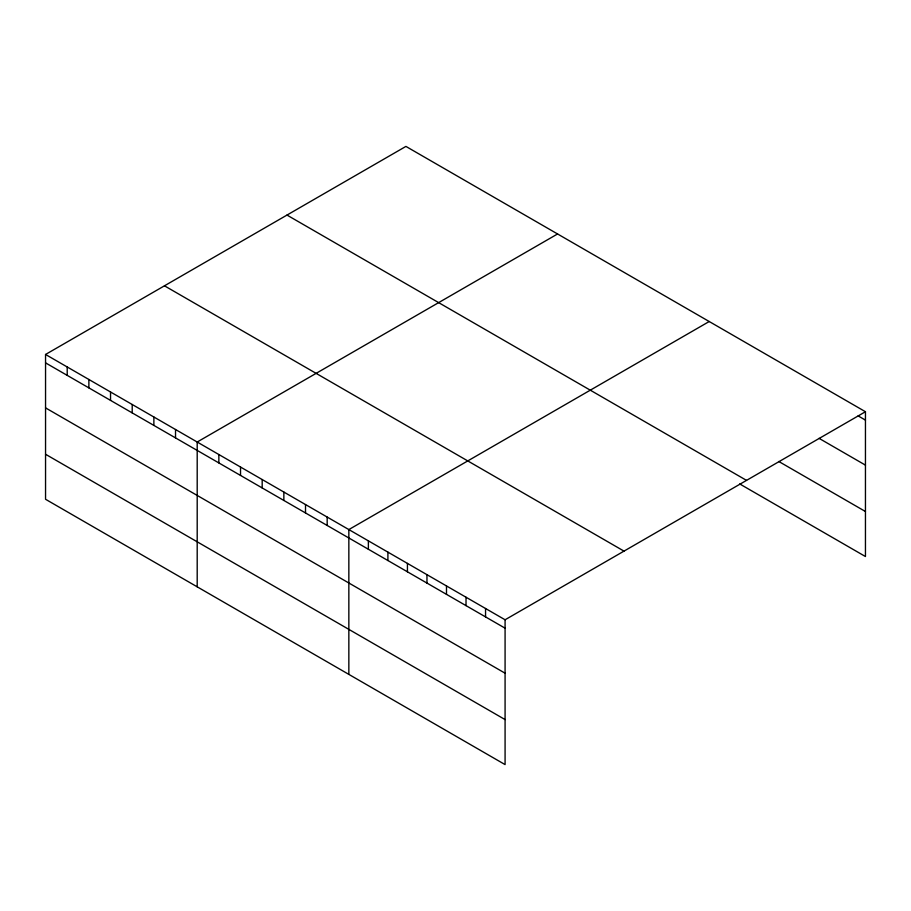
<?xml version="1.0" encoding="UTF-8"?>
<svg xmlns="http://www.w3.org/2000/svg" width="911" height="911" viewBox="0 0 911 911"><rect width="100%" height="100%" fill="white"/><g stroke="black" fill="none" stroke-linecap="round" stroke-linejoin="round"><path stroke-width="1.37" d="M505.081 673.195L505.081 619.776L45.55 354.47L45.55 499.274L505.081 764.591L505.081 673.195L45.55 407.877M45.55 354.47L405.919 146.409L865.45 411.726L865.45 556.53L739.721 483.946M557.566 233.968L197.197 442.017L197.197 586.832M709.213 321.515L348.845 529.576L348.845 674.379M505.081 619.776L865.45 411.726M858.128 415.894L865.45 420.119M819.069 438.35L865.45 465.134M778.78 461.478L865.45 511.515M286.999 215.076L746.53 480.382M164.47 285.815L624.001 551.121M45.55 362.863L505.081 628.18M45.55 454.259L505.081 719.576M485.552 608.502L485.552 616.895M466.022 597.229L466.022 605.621M446.492 585.955L446.492 594.348M426.963 574.67L426.963 583.074M407.433 563.397L407.433 571.801M387.904 552.123L387.904 560.516M368.374 540.849L368.374 549.242M327.174 517.061L327.174 525.465M305.515 504.557L305.515 512.95M283.856 492.054L283.856 500.446M262.186 479.539L262.186 487.943M240.527 467.036L240.527 475.428M218.856 454.532L218.856 462.925M175.527 429.514L175.527 437.906M153.868 417.01L153.868 425.403M132.209 404.495L132.209 412.899M110.538 391.992L110.538 400.385M88.879 379.488L88.879 387.881M67.209 366.974L67.209 375.378"/></g></svg>
